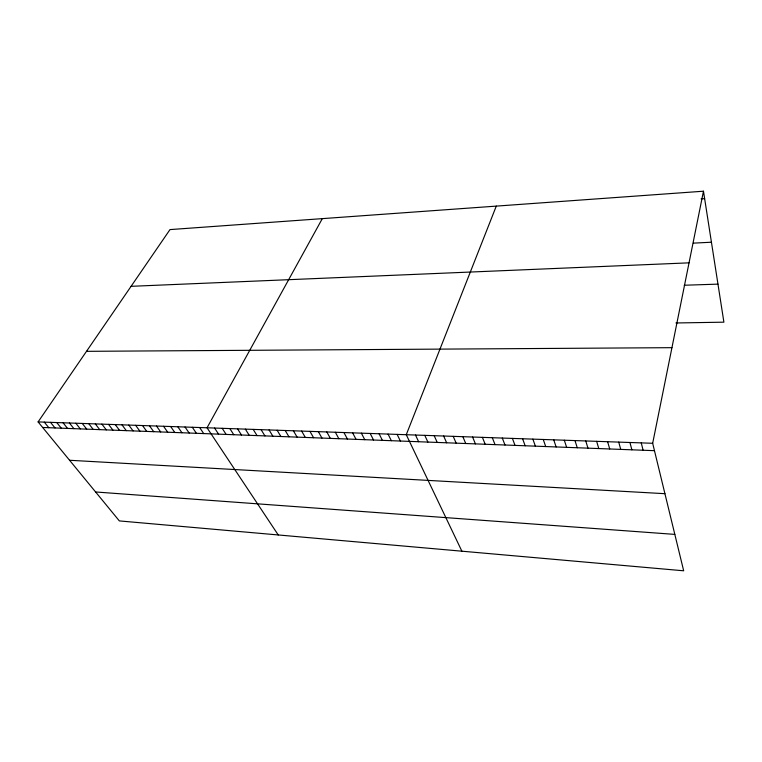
<?xml version="1.0" encoding="UTF-8"?>
<svg xmlns="http://www.w3.org/2000/svg" width="762" height="762" viewBox="0 0 762 762"><rect width="100%" height="100%" fill="white"/><g stroke="black" fill="none" stroke-linecap="round" stroke-linejoin="round"><path stroke-width="1.14" d="M652.672 443.284L703.478 191.205L169.993 229.591L38.1 421.91L119.348 520.913L683.676 570.795L652.672 443.284L38.1 421.91M496.281 206.111L406.27 434.711L461.886 551.193M322.307 218.637L207.045 427.787L278.235 534.962M701.116 198.872L704.631 198.625M693.344 243.135L711.432 242.221M131.083 286.322L689.038 262.842M684.247 285.236L717.966 284.131M675.932 322.974L723.9 322.174L703.478 191.205M86.506 351.33L671.941 347.672M42.662 427.472L654.472 450.675M69.58 460.267L664.931 493.69M95.593 491.976L674.818 534.391M44.272 422.119L48.825 427.711M50.492 422.339L55.026 427.939M56.75 422.558L61.274 428.177M63.065 422.777L67.561 428.415M69.418 422.996L73.895 428.654M75.819 423.224L80.286 428.901M82.267 423.443L86.716 429.139M88.763 423.672L93.193 429.387M95.307 423.901L99.717 429.635M101.898 424.129L106.289 429.882M108.547 424.358L112.909 430.139M115.233 424.596L119.586 430.387M121.977 424.825L126.301 430.644M128.778 425.063L133.074 430.901M135.617 425.301L139.903 431.159M142.523 425.539L146.78 431.425M149.466 425.787L153.705 431.683M156.477 426.025L160.687 431.949M163.535 426.272L167.716 432.216M170.64 426.52L174.803 432.483M177.813 426.768L181.947 432.759M185.033 427.015L189.147 433.026M192.31 427.272L196.405 433.302M199.654 427.53L203.711 433.578M214.579 428.044L218.589 434.149M222.18 428.311L226.162 434.435M229.838 428.577L233.791 434.721M237.563 428.844L241.478 435.016M245.345 429.12L249.231 435.312M253.184 429.387L257.051 435.607M261.099 429.663L264.928 435.902M269.072 429.939L272.872 436.207M277.12 430.225L280.883 436.512M285.226 430.501L288.96 436.817M293.408 430.787L297.104 437.121M301.647 431.073L305.314 437.436M309.963 431.368L313.592 437.75M318.354 431.654L321.945 438.064M326.803 431.949L330.365 438.388M335.337 432.245L338.852 438.702M343.938 432.549L347.415 439.036M352.615 432.845L356.054 439.36M361.359 433.149L364.76 439.693M370.189 433.464L373.542 440.026M379.095 433.768L382.41 440.36M388.068 434.083L391.344 440.703M397.135 434.397L400.364 441.036M415.49 435.035L418.633 441.731M424.796 435.359L427.892 442.084M434.178 435.683L437.226 442.436M443.646 436.016L446.646 442.798M453.209 436.35L456.152 443.16M462.848 436.683L465.744 443.522M472.573 437.017L475.421 443.884M482.394 437.359L485.194 444.256M492.3 437.702L495.043 444.627M502.301 438.055L504.996 445.008M512.397 438.407L515.026 445.389M522.589 438.76L525.161 445.77M532.867 439.122L535.391 446.161M543.249 439.474L545.706 446.551M553.726 439.845L556.127 446.951M564.299 440.207L566.642 447.351M574.977 440.579L577.253 447.751M585.759 440.96L587.969 448.151M596.646 441.331L598.789 448.57M607.628 441.722L609.714 448.98M618.725 442.103L620.735 449.399M629.936 442.493L631.869 449.818M641.242 442.884L643.118 450.247"/></g></svg>
